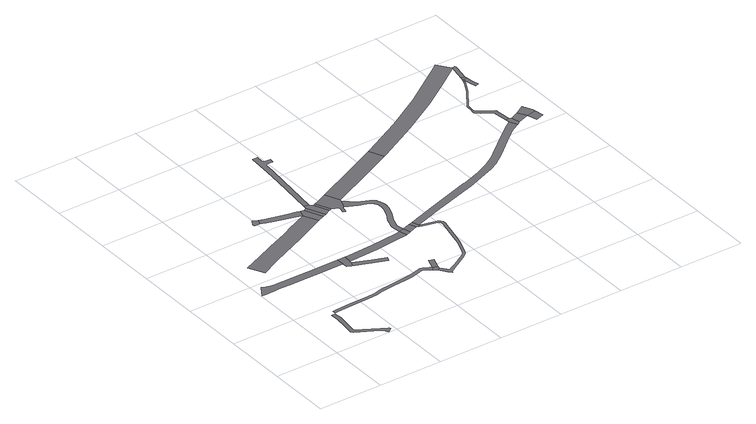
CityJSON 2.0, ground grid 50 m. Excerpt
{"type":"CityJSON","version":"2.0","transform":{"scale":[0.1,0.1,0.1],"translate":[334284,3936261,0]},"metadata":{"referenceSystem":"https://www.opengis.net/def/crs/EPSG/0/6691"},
"CityObjects":{
"road1":{"type":"Road","attributes":{"RoadStructureAttribute.sectionType":"1"},"geometry":[{"type":"MultiSurface","lod":"1","boundaries":[[[0,1,2,3,4,5,6,7,8,9,10,11,12,13,14,15,16,17,18,19,20,21,22]]]}]},
"road2":{"type":"Road","attributes":{"function":"2","RoadStructureAttribute.sectionType":"1"},"geometry":[{"type":"MultiSurface","lod":"1","boundaries":[[[23,24,25,26,27,28,29,30,31,32,33,34,35,36,37]]]}]},
"road3":{"type":"Road","attributes":{"RoadStructureAttribute.sectionType":"1"},"geometry":[{"type":"MultiSurface","lod":"1","boundaries":[[[38,39,40,41,42,43,44,45,46,47,48,49,50,51,52,53,54,55,56,57,58,59,60,61,62,63,64,65,66,67,68,69,70,71]]]}]},
"road4":{"type":"Road","attributes":{"function":"2","RoadStructureAttribute.sectionType":"1"},"geometry":[{"type":"MultiSurface","lod":"1","boundaries":[[[72,73,74,75,76,77,78,79,80,81,82,83,84,85]]]}]},
"road5":{"type":"Road","geometry":[{"type":"MultiSurface","lod":"1","boundaries":[[[86,87,88,89,90,91,92,31,30]]]}]},
"road6":{"type":"Road","geometry":[{"type":"MultiSurface","lod":"1","boundaries":[[[93,94,95,96,97,98,99]]]}]},
"road7":{"type":"Road","attributes":{"RoadStructureAttribute.sectionType":"1"},"geometry":[{"type":"MultiSurface","lod":"1","boundaries":[[[88,100,101,102,103,89]]]}]},
"road8":{"type":"Road","attributes":{"RoadStructureAttribute.sectionType":"1"},"geometry":[{"type":"MultiSurface","lod":"1","boundaries":[[[104,105,106,107,108,93,99,109,110,111,78,112]]]}]},
"road9":{"type":"Road","attributes":{"function":"2","RoadStructureAttribute.sectionType":"1"},"geometry":[{"type":"MultiSurface","lod":"1","boundaries":[[[113,114,115,116,92,91,117,118,119,120,121,122,123]]]}]},
"road10":{"type":"Road","geometry":[{"type":"MultiSurface","lod":"1","boundaries":[[[124,125,126,38,71,127,128]]]}]},
"road11":{"type":"Road","geometry":[{"type":"MultiSurface","lod":"1","boundaries":[[[112,78,77,129,130]]]}]},
"road12":{"type":"Road","geometry":[{"type":"MultiSurface","lod":"1","boundaries":[[[126,131,132,38]]]}]},
"road13":{"type":"Road","geometry":[{"type":"MultiSurface","lod":"1","boundaries":[[[129,133,134,130]]]}]},
"road14":{"type":"Road","attributes":{"RoadStructureAttribute.sectionType":"1"},"geometry":[{"type":"MultiSurface","lod":"1","boundaries":[[[135,134,133,136,137,138]]]}]},
"road15":{"type":"Road","attributes":{"RoadStructureAttribute.sectionType":"1"},"geometry":[{"type":"MultiSurface","lod":"1","boundaries":[[[137,136,139,140]]]}]},
"road16":{"type":"Road","geometry":[{"type":"MultiSurface","lod":"1","boundaries":[[[141,142,143,144,145,140,139,146,147,148,149,150,151]]]}]},
"road17":{"type":"Road","geometry":[{"type":"MultiSurface","lod":"1","boundaries":[[[152,153,123,122]]]}]},
"road18":{"type":"Road","attributes":{"RoadStructureAttribute.sectionType":"1"},"geometry":[{"type":"MultiSurface","lod":"1","boundaries":[[[154,155,156,157,158,159,160,161,162,163,164,165,166,167,168,169,170,171,172,128,127,173,174,175,176,177,178,179,180,181,182,183,184,185,186,187,188,189,190,191,192,193,194]]]}]},
"road19":{"type":"Road","geometry":[{"type":"MultiSurface","lod":"1","boundaries":[[[195,196,197,198,199,200,201,202,203,204,205,206,135,138]]]}]},
"road20":{"type":"Road","attributes":{"RoadStructureAttribute.sectionType":"1"},"geometry":[{"type":"MultiSurface","lod":"1","boundaries":[[[150,207,208,209,210,211,212,213,214,215,216,217,218,219,220,221,123,153,222,223,224,225,226,227,228,229,230,231,232,233,234,235,236,151]]]}]},
"road21":{"type":"Road","attributes":{"function":"2","RoadStructureAttribute.sectionType":"1"},"geometry":[{"type":"MultiSurface","lod":"1","boundaries":[[[237,238,239,240,153,152]]]}]},
"road22":{"type":"Road","geometry":[{"type":"MultiSurface","lod":"1","boundaries":[[[238,154,194,241,239]]]}]},
"road23":{"type":"Road","attributes":{"function":"2","RoadStructureAttribute.sectionType":"1"},"geometry":[{"type":"MultiSurface","lod":"1","boundaries":[[[242,243,244,245,143,142,246,247,248,249,250,251,252]]]}]},
"road24":{"type":"Road","attributes":{"function":"2","RoadStructureAttribute.sectionType":"1"},"geometry":[{"type":"MultiSurface","lod":"1","boundaries":[[[253,254,255,256,257,258,259,260,261,262,263,264,265,241,194,266,267,268,269,270,271,272,273,274,275,276,277,278,279,280,281]]]}]},
"road25":{"type":"Road","attributes":{"function":"2"},"geometry":[{"type":"MultiSurface","lod":"1","boundaries":[[[282,283,284,285,286,287,252,251,288,289,290,291,292,293]]]}]},
"road26":{"type":"Road","geometry":[{"type":"MultiSurface","lod":"1","boundaries":[[[294,295,296,297,298,253,281]]]}]},
"road27":{"type":"Road","attributes":{"RoadStructureAttribute.sectionType":"1"},"geometry":[{"type":"MultiSurface","lod":"1","boundaries":[[[299,300,301,302,303,304,305,306,307,308,309,310,311,312,297,296,313,314,315,316,317,318,319,320,321,322,323,324]]]}]},
"road28":{"type":"Road","attributes":{"function":"2","RoadStructureAttribute.sectionType":"1"},"geometry":[{"type":"MultiSurface","lod":"1","boundaries":[[[325,326,327,295,294,325,328,329,330]]]}]},
"road29":{"type":"Road","geometry":[{"type":"MultiSurface","lod":"1","boundaries":[[[331,332,326,325,330]]]}]},
"road30":{"type":"Road","attributes":{"RoadStructureAttribute.sectionType":"1"},"geometry":[{"type":"MultiSurface","lod":"1","boundaries":[[[333,334,335,336,337,324]]]}]},
"road31":{"type":"Road","geometry":[{"type":"MultiSurface","lod":"1","boundaries":[[[324,337,338,339,299]]]}]},
"road32":{"type":"Road","attributes":{"function":"2"},"geometry":[{"type":"MultiSurface","lod":"1","boundaries":[[[340,339,338,341,342,343,293]]]}]}
},
"vertices":[
[242,398,0],[247,339,0],[234,227,0],[227,165,0],[227,158,0],[230,151,0],[238,141,0],[403,49,0],[412,44,0],[418,38,0],[425,30,0],[431,20,0],[436,7,0],[473,34,0],[469,42,0],[464,48,0],[418,75,0],[258,164,0],[258,165,0],[264,222,0],[267,247,0],[277,339,0],[272,398,0],
[6,870,0],[43,867,0],[122,869,0],[148,870,0],[239,868,0],[397,866,0],[503,865,0],[680,867,0],[680,930,0],[503,928,0],[302,931,0],[152,933,0],[126,935,0],[78,950,0],[63,960,0],
[1144,483,0],[1129,492,0],[1086,517,0],[1070,521,0],[1057,519,0],[1015,508,0],[967,494,0],[893,483,0],[801,475,0],[776,473,0],[710,467,0],[692,463,0],[637,450,0],[571,444,0],[432,442,0],[308,436,0],[280,434,0],[282,409,0],[309,411,0],[433,417,0],[572,419,0],[641,426,0],[697,439,0],[714,442,0],[787,449,0],[804,450,0],[901,459,0],[973,465,0],[1023,479,0],[1063,490,0],[1068,490,0],[1075,489,0],[1113,466,0],[1128,457,0],
[310,1144,0],[353,1166,0],[551,1255,0],[625,1288,0],[677,1312,0],[866,1399,0],[814,1512,0],[641,1432,0],[612,1418,0],[574,1401,0],[405,1327,0],[279,1272,0],[132,1208,0],[193,1085,0],
[680,831,0],[684,828,0],[716,815,0],[737,851,0],[735,857,0],[736,868,0],[740,931,0],
[535,1643,0],[508,1653,0],[497,1660,0],[476,1626,0],[474,1601,0],[501,1600,0],[518,1598,0],
[827,772,0],[956,722,0],[971,759,0],[866,800,0],
[805,1575,0],[739,1590,0],[687,1602,0],[625,1616,0],[574,1628,0],[564,1584,0],[618,1570,0],[789,1522,0],[830,1568,0],
[1193,964,0],[1072,952,0],[970,941,0],[745,931,0],[747,868,0],[972,878,0],[975,878,0],[1174,899,0],[1202,902,0],[1241,910,0],[1225,971,0],
[1177,456,0],[1178,460,0],[1182,470,0],[1154,432,0],[1178,450,0],
[921,1425,0],[859,1560,0],
[1210,555,0],[1172,567,0],
[949,1437,0],[885,1575,0],
[888,1601,0],[997,1460,0],[945,1573,0],[926,1597,0],
[1019,1470,0],[968,1584,0],
[1130,1520,0],[1133,1523,0],[1081,1635,0],[1006,1600,0],[999,1597,0],[1070,1448,0],[1058,1392,0],[1082,1387,0],[1094,1439,0],[1100,1436,0],[1130,1510,0],
[1281,923,0],[1264,981,0],
[1371,941,0],[1392,933,0],[1427,927,0],[1501,909,0],[1511,903,0],[1515,897,0],[1517,892,0],[1518,878,0],[1476,696,0],[1459,626,0],[1419,523,0],[1408,501,0],[1393,488,0],[1366,471,0],[1287,426,0],[1272,419,0],[1241,401,0],[1233,397,0],[1222,391,0],[1195,377,0],[1201,366,0],[1218,349,0],[1221,356,0],[1225,362,0],[1245,375,0],[1285,398,0],[1299,409,0],[1377,454,0],[1405,472,0],[1424,488,0],[1437,515,0],[1478,620,0],[1496,691,0],[1539,877,0],[1536,898,0],[1532,906,0],[1525,917,0],[1509,927,0],[1431,947,0],[1397,953,0],[1378,960,0],
[960,1929,0],[975,2086,0],[981,2160,0],[997,2173,0],[1043,2170,0],[1046,2204,0],[1002,2210,0],[986,2225,0],[990,2278,0],[950,2280,0],[936,2089,0],[921,1942,0],
[1192,1398,0],[1269,1368,0],[1292,1349,0],[1296,1342,0],[1300,1332,0],[1305,1311,0],[1306,1289,0],[1303,1260,0],[1279,1197,0],[1243,1132,0],[1233,1105,0],[1223,1070,0],[1221,1062,0],[1217,1040,0],[1218,1013,0],[1258,1017,0],[1257,1037,0],[1262,1061,0],[1271,1093,0],[1273,1100,0],[1279,1115,0],[1315,1180,0],[1342,1251,0],[1346,1288,0],[1345,1316,0],[1338,1346,0],[1333,1356,0],[1324,1374,0],[1290,1403,0],[1207,1435,0],
[1321,940,0],[1349,950,0],[1330,1005,0],[1302,995,0],
[1359,1015,0],
[1619,1890,0],[1576,1868,0],[1430,1798,0],[1400,1784,0],[1484,1687,0],[1565,1726,0],[1570,1728,0],[1578,1732,0],[1685,1783,0],[1692,1787,0],[1638,1899,0],
[2618,1638,0],[2576,1609,0],[2541,1584,0],[2491,1543,0],[2302,1385,0],[2264,1357,0],[2231,1334,0],[2181,1302,0],[2152,1288,0],[2084,1258,0],[1937,1203,0],[1924,1199,0],[1575,1090,0],[1594,1035,0],[1933,1141,0],[1943,1144,0],[2106,1204,0],[2156,1226,0],[2177,1235,0],[2244,1272,0],[2279,1296,0],[2305,1314,0],[2321,1325,0],[2387,1381,0],[2472,1452,0],[2512,1485,0],[2559,1523,0],[2590,1545,0],[2652,1581,0],
[2632,2502,0],[2618,2491,0],[2466,2384,0],[2257,2242,0],[1974,2073,0],[1652,1905,0],[1710,1795,0],[2035,1965,0],[2323,2137,0],[2536,2282,0],[2692,2393,0],[2705,2403,0],
[2679,1597,0],[2664,1665,0],[2648,1675,0],[2619,1671,0],[2620,1657,0],
[2671,2245,0],[2662,2213,0],[2636,2157,0],[2610,2114,0],[2505,1962,0],[2501,1938,0],[2501,1911,0],[2499,1903,0],[2494,1883,0],[2495,1875,0],[2497,1868,0],[2531,1837,0],[2568,1812,0],[2603,1788,0],[2631,1805,0],[2585,1837,0],[2549,1860,0],[2512,1895,0],[2511,1910,0],[2511,1911,0],[2511,1937,0],[2515,1958,0],[2619,2108,0],[2645,2152,0],[2671,2209,0],[2681,2242,0],
[2768,1632,0],[2730,1701,0],[2667,1667,0],[2789,1552,0],[2859,1576,0],[2846,1647,0],
[2841,1671,0],[2803,1741,0],
[2687,2194,0],[2703,2133,0],[2732,2140,0],[2717,2199,0],[2711,2246,0],
[2708,2263,0],[2679,2270,0],
[2698,2371,0],[2729,2381,0],[2732,2398,0],[2727,2412,0]
]}
